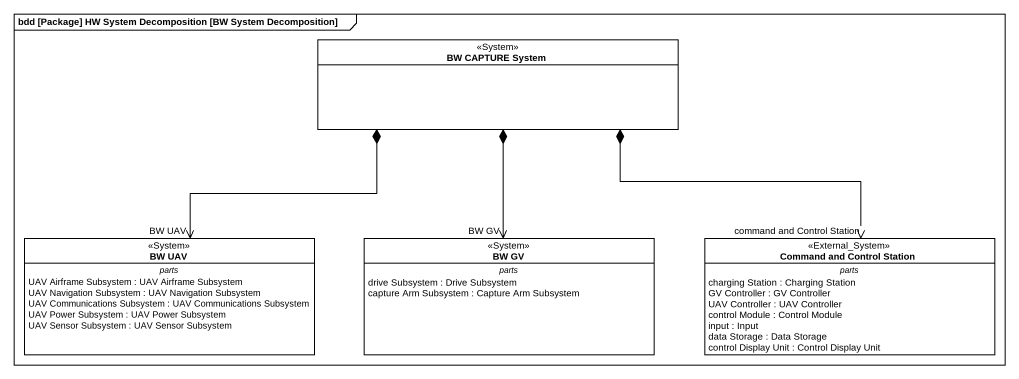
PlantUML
@startuml
mainframe bdd [Package] HW System Decomposition [BW System Decomposition]
hide circle
hide empty members
class "BW CAPTURE System" as BW_CAPTURE_System <<System>> #FFFFFF
class "BW UAV" as BW_UAV <<System>> #FFFFFF {
  -- parts --
  UAV Airframe Subsystem : UAV Airframe Subsystem
  UAV Navigation Subsystem : UAV Navigation Subsystem
  UAV Communications Subsystem : UAV Communications Subsystem
  UAV Power Subsystem : UAV Power Subsystem
  UAV Sensor Subsystem : UAV Sensor Subsystem
}
class "BW GV" as BW_GV <<System>> #FFFFFF {
  -- parts --
  drive Subsystem : Drive Subsystem
  capture Arm Subsystem : Capture Arm Subsystem
}
class "Command and Control Station" as Command_and_Control_Station <<External_System>> #FFFFFF {
  -- parts --
  charging Station : Charging Station
  GV Controller : GV Controller
  UAV Controller : UAV Controller
  control Module : Control Module
  input : Input
  data Storage : Data Storage
  control Display Unit : Control Display Unit
}
BW_CAPTURE_System *--> "BW UAV" BW_UAV
BW_CAPTURE_System *--> "BW GV" BW_GV
BW_CAPTURE_System *--> "command and Control Station" Command_and_Control_Station
@enduml
